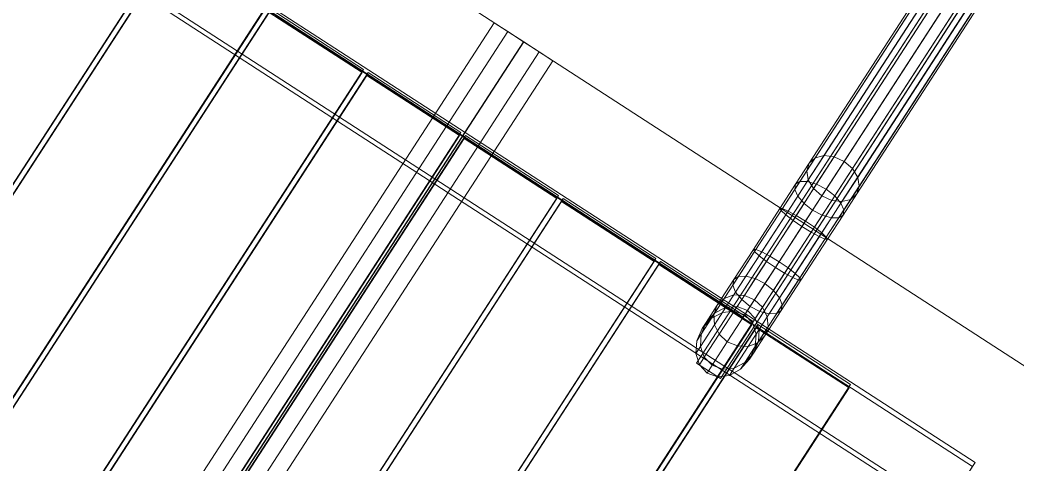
# Model space of a CAD drawing. Header units: inches. Extents: x -1 to 125, y -2 to 87.
# Drawn here: x 63.92 to 64.786, y 38.447 to 38.833 of the extents above; entities that cross this region are included whole.
import ezdxf

# ---------------------------------------------------------------- set-up
doc = ezdxf.new("R2010")
doc.units = ezdxf.units.IN
doc.header["$MEASUREMENT"] = 0
doc.layers.add('01 juegos infantiles', color=32, linetype='Continuous', lineweight=5)

# ---------------------------------------------------------------- blocks, each defined once
blk = doc.blocks.new('A$C56F7531D')
at = {"layer": '01 juegos infantiles', "color": 1, "linetype": 'Continuous'}
blk.add_line((0.44099, 2.19268, 1.02304), (1.65355, 2.19268, 1.02304), dxfattribs=at)
at = {"layer": '01 juegos infantiles', "color": 1, "linetype": 'ByBlock'}
for points in [[(1.32012, 2.25151, 0.30296), (1.31479, 2.24574, 0.29592), (1.31479, 4.73341, -1.63559), (1.32012, 4.73927, -1.62861)], [(1.32809, 2.25537, 0.30767), (1.32012, 2.25151, 0.30296), (1.32012, 4.73927, -1.62861), (1.32809, 4.74319, -1.62395)], [(1.3375, 2.25673, 0.30932), (1.32809, 2.25537, 0.30767), (1.32809, 4.74319, -1.62395), (1.3375, 4.74456, -1.62231)], [(1.3469, 2.25537, 0.30767), (1.3375, 2.25673, 0.30932), (1.3375, 4.74456, -1.62231), (1.3469, 4.74319, -1.62395)], [(1.35488, 2.25151, 0.30296), (1.3469, 2.25537, 0.30767), (1.3469, 4.74319, -1.62395), (1.35488, 4.73927, -1.62861)], [(1.3602, 2.24574, 0.29592), (1.35488, 2.25151, 0.30296), (1.35488, 4.73927, -1.62861), (1.3602, 4.73341, -1.63559)], [(1.31479, 2.24574, 0.29592), (1.31292, 2.23892, 0.28762), (1.31292, 4.7265, -1.64382), (1.31479, 4.73341, -1.63559)], [(1.36207, 2.23892, 0.28762), (1.3602, 2.24574, 0.29592), (1.3602, 4.73341, -1.63559), (1.36207, 4.7265, -1.64382)], [(1.31292, 2.23892, 0.28762), (1.31479, 2.23211, 0.27931), (1.31479, 4.71959, -1.65205), (1.31292, 4.7265, -1.64382)], [(1.31479, 2.23211, 0.27931), (1.32012, 2.22633, 0.27227), (1.32012, 4.71374, -1.65902), (1.31479, 4.71959, -1.65205)], [(1.35488, 2.22633, 0.27227), (1.3602, 2.23211, 0.27931), (1.3602, 4.71959, -1.65205), (1.35488, 4.71374, -1.65902)], [(1.3602, 2.23211, 0.27931), (1.36207, 2.23892, 0.28762), (1.36207, 4.7265, -1.64382), (1.3602, 4.71959, -1.65205)], [(1.32012, 2.22633, 0.27227), (1.32809, 2.22248, 0.26756), (1.32809, 4.70982, -1.66369), (1.32012, 4.71374, -1.65902)], [(1.3469, 2.22248, 0.26756), (1.35488, 2.22633, 0.27227), (1.35488, 4.71374, -1.65902), (1.3469, 4.70982, -1.66369)], [(1.32809, 2.22248, 0.26756), (1.3375, 2.22112, 0.26591), (1.3375, 4.70845, -1.66532), (1.32809, 4.70982, -1.66369)], [(1.3375, 2.22112, 0.26591), (1.3469, 2.22248, 0.26756), (1.3469, 4.70982, -1.66369), (1.3375, 4.70845, -1.66532)], [(1.3375, 2.09551, -0.36504), (0.75997, 2.09551, -0.36504), (0.75997, 2.73645, -0.36504), (1.3375, 2.73645, -0.36504)], [(1.32521, 2.03999, -0.36621), (1.32521, 2.73599, -0.36621), (1.34979, 2.73599, -0.36621), (1.34979, 2.03999, -0.36621)], [(1.32521, 2.72558, -0.3908), (1.32521, 2.03999, -0.3908), (1.34979, 2.03999, -0.3908), (1.34979, 2.72558, -0.3908)], [(1.32809, 2.22706, 0.32269), (1.32012, 2.22473, 0.31718), (1.32012, 2.25151, 0.30296), (1.32809, 2.25537, 0.30767)], [(1.3375, 2.22788, 0.32463), (1.32809, 2.22706, 0.32269), (1.32809, 2.25537, 0.30767), (1.3375, 2.25673, 0.30932)], [(1.3469, 2.22706, 0.32269), (1.3375, 2.22788, 0.32463), (1.3375, 2.25673, 0.30932), (1.3469, 2.25537, 0.30767)], [(1.35488, 2.22473, 0.31718), (1.3469, 2.22706, 0.32269), (1.3469, 2.25537, 0.30767), (1.35488, 2.25151, 0.30296)], [(1.31479, 2.22123, 0.30893), (1.31292, 2.21711, 0.29919), (1.31292, 2.23892, 0.28762), (1.31479, 2.24574, 0.29592)], [(1.32012, 2.22473, 0.31718), (1.31479, 2.22123, 0.30893), (1.31479, 2.24574, 0.29592), (1.32012, 2.25151, 0.30296)], [(1.3602, 2.22123, 0.30893), (1.35488, 2.22473, 0.31718), (1.35488, 2.25151, 0.30296), (1.3602, 2.24574, 0.29592)], [(1.36207, 2.21711, 0.29919), (1.3602, 2.22123, 0.30893), (1.3602, 2.24574, 0.29592), (1.36207, 2.23892, 0.28762)], [(1.31292, 2.21711, 0.29919), (1.31479, 2.21299, 0.28946), (1.31479, 2.23211, 0.27931), (1.31292, 2.23892, 0.28762)], [(1.3602, 2.21299, 0.28946), (1.36207, 2.21711, 0.29919), (1.36207, 2.23892, 0.28762), (1.3602, 2.23211, 0.27931)], [(1.31479, 2.21299, 0.28946), (1.32012, 2.20949, 0.28121), (1.32012, 2.22633, 0.27227), (1.31479, 2.23211, 0.27931)], [(1.32809, 2.19461, 0.32793), (1.32012, 2.19402, 0.32213), (1.32012, 2.22473, 0.31718), (1.32809, 2.22706, 0.32269)], [(1.32012, 2.20949, 0.28121), (1.32809, 2.20715, 0.2757), (1.32809, 2.22248, 0.26756), (1.32012, 2.22633, 0.27227)], [(1.3375, 2.19481, 0.32996), (1.32809, 2.19461, 0.32793), (1.32809, 2.22706, 0.32269), (1.3375, 2.22788, 0.32463)], [(1.3469, 2.19461, 0.32793), (1.3375, 2.19481, 0.32996), (1.3375, 2.22788, 0.32463), (1.3469, 2.22706, 0.32269)], [(1.35488, 2.19402, 0.32213), (1.3469, 2.19461, 0.32793), (1.3469, 2.22706, 0.32269), (1.35488, 2.22473, 0.31718)], [(1.3469, 2.20715, 0.2757), (1.35488, 2.20949, 0.28121), (1.35488, 2.22633, 0.27227), (1.3469, 2.22248, 0.26756)], [(1.35488, 2.20949, 0.28121), (1.3602, 2.21299, 0.28946), (1.3602, 2.23211, 0.27931), (1.35488, 2.22633, 0.27227)], [(1.31479, 2.19314, 0.31346), (1.31292, 2.1921, 0.30323), (1.31292, 2.21711, 0.29919), (1.31479, 2.22123, 0.30893)], [(1.31292, 2.1921, 0.30323), (1.31479, 2.19106, 0.293), (1.31479, 2.21299, 0.28946), (1.31292, 2.21711, 0.29919)], [(1.32012, 2.19402, 0.32213), (1.31479, 2.19314, 0.31346), (1.31479, 2.22123, 0.30893), (1.32012, 2.22473, 0.31718)], [(1.32809, 2.20715, 0.2757), (1.3375, 2.20634, 0.27376), (1.3375, 2.22112, 0.26591), (1.32809, 2.22248, 0.26756)], [(1.3375, 2.20634, 0.27376), (1.3469, 2.20715, 0.2757), (1.3469, 2.22248, 0.26756), (1.3375, 2.22112, 0.26591)], [(1.3602, 2.19314, 0.31346), (1.35488, 2.19402, 0.32213), (1.35488, 2.22473, 0.31718), (1.3602, 2.22123, 0.30893)], [(1.36207, 2.1921, 0.30323), (1.3602, 2.19314, 0.31346), (1.3602, 2.22123, 0.30893), (1.36207, 2.21711, 0.29919)], [(1.3602, 2.19106, 0.293), (1.36207, 2.1921, 0.30323), (1.36207, 2.21711, 0.29919), (1.3602, 2.21299, 0.28946)], [(1.31479, 2.19106, 0.293), (1.32012, 2.19018, 0.28432), (1.32012, 2.20949, 0.28121), (1.31479, 2.21299, 0.28946)], [(1.32012, 2.19018, 0.28432), (1.32809, 2.18959, 0.27853), (1.32809, 2.20715, 0.2757), (1.32012, 2.20949, 0.28121)], [(1.3469, 2.18959, 0.27853), (1.35488, 2.19018, 0.28432), (1.35488, 2.20949, 0.28121), (1.3469, 2.20715, 0.2757)], [(1.35488, 2.19018, 0.28432), (1.3602, 2.19106, 0.293), (1.3602, 2.21299, 0.28946), (1.35488, 2.20949, 0.28121)], [(1.32809, 2.18959, 0.27853), (1.3375, 2.18938, 0.27649), (1.3375, 2.20634, 0.27376), (1.32809, 2.20715, 0.2757)], [(1.3375, 2.18938, 0.27649), (1.3469, 2.18959, 0.27853), (1.3469, 2.20715, 0.2757), (1.3375, 2.20634, 0.27376)], [(1.31479, 2.14864, 0.31346), (1.31292, 2.14977, 0.30323), (1.31292, 2.1921, 0.30323), (1.31479, 2.19314, 0.31346)], [(1.31292, 2.14977, 0.30323), (1.31479, 2.15091, 0.293), (1.31479, 2.19106, 0.293), (1.31292, 2.1921, 0.30323)], [(1.32012, 2.14767, 0.32213), (1.31479, 2.14864, 0.31346), (1.31479, 2.19314, 0.31346), (1.32012, 2.19402, 0.32213)], [(1.31479, 2.15091, 0.293), (1.32012, 2.15187, 0.28432), (1.32012, 2.19018, 0.28432), (1.31479, 2.19106, 0.293)], [(1.32809, 2.14703, 0.32793), (1.32012, 2.14767, 0.32213), (1.32012, 2.19402, 0.32213), (1.32809, 2.19461, 0.32793)], [(1.3375, 2.1468, 0.32996), (1.32809, 2.14703, 0.32793), (1.32809, 2.19461, 0.32793), (1.3375, 2.19481, 0.32996)], [(1.3469, 2.14703, 0.32793), (1.3375, 2.1468, 0.32996), (1.3375, 2.19481, 0.32996), (1.3469, 2.19461, 0.32793)], [(1.35488, 2.14767, 0.32213), (1.3469, 2.14703, 0.32793), (1.3469, 2.19461, 0.32793), (1.35488, 2.19402, 0.32213)], [(1.3602, 2.14864, 0.31346), (1.35488, 2.14767, 0.32213), (1.35488, 2.19402, 0.32213), (1.3602, 2.19314, 0.31346)], [(1.35488, 2.15187, 0.28432), (1.3602, 2.15091, 0.293), (1.3602, 2.19106, 0.293), (1.35488, 2.19018, 0.28432)], [(1.36207, 2.14977, 0.30323), (1.3602, 2.14864, 0.31346), (1.3602, 2.19314, 0.31346), (1.36207, 2.1921, 0.30323)], [(1.3602, 2.15091, 0.293), (1.36207, 2.14977, 0.30323), (1.36207, 2.1921, 0.30323), (1.3602, 2.19106, 0.293)], [(1.32012, 2.15187, 0.28432), (1.32809, 2.15252, 0.27853), (1.32809, 2.18959, 0.27853), (1.32012, 2.19018, 0.28432)], [(1.32809, 2.15252, 0.27853), (1.3375, 2.15274, 0.27649), (1.3375, 2.18938, 0.27649), (1.32809, 2.18959, 0.27853)], [(1.3375, 2.15274, 0.27649), (1.3469, 2.15252, 0.27853), (1.3469, 2.18959, 0.27853), (1.3375, 2.18938, 0.27649)], [(1.3469, 2.15252, 0.27853), (1.35488, 2.15187, 0.28432), (1.35488, 2.19018, 0.28432), (1.3469, 2.18959, 0.27853)], [(1.31292, 2.1184, 0.29769), (1.31479, 2.1229, 0.28805), (1.31479, 2.15091, 0.293), (1.31292, 2.14977, 0.30323)], [(1.31479, 2.1139, 0.30733), (1.31292, 2.1184, 0.29769), (1.31292, 2.14977, 0.30323), (1.31479, 2.14864, 0.31346)], [(1.31479, 2.1229, 0.28805), (1.32012, 2.12672, 0.27988), (1.32012, 2.15187, 0.28432), (1.31479, 2.15091, 0.293)], [(1.32012, 2.11009, 0.3155), (1.31479, 2.1139, 0.30733), (1.31479, 2.14864, 0.31346), (1.32012, 2.14767, 0.32213)], [(1.32012, 2.12672, 0.27988), (1.32809, 2.12926, 0.27442), (1.32809, 2.15252, 0.27853), (1.32012, 2.15187, 0.28432)], [(1.32809, 2.10754, 0.32096), (1.32012, 2.11009, 0.3155), (1.32012, 2.14767, 0.32213), (1.32809, 2.14703, 0.32793)], [(1.32809, 2.12926, 0.27442), (1.3375, 2.13016, 0.27251), (1.3375, 2.15274, 0.27649), (1.32809, 2.15252, 0.27853)], [(1.3375, 2.13016, 0.27251), (1.3469, 2.12926, 0.27442), (1.3469, 2.15252, 0.27853), (1.3375, 2.15274, 0.27649)], [(1.3469, 2.12926, 0.27442), (1.35488, 2.12672, 0.27988), (1.35488, 2.15187, 0.28432), (1.3469, 2.15252, 0.27853)], [(1.35488, 2.11009, 0.3155), (1.3469, 2.10754, 0.32096), (1.3469, 2.14703, 0.32793), (1.35488, 2.14767, 0.32213)], [(1.35488, 2.12672, 0.27988), (1.3602, 2.1229, 0.28805), (1.3602, 2.15091, 0.293), (1.35488, 2.15187, 0.28432)], [(1.3602, 2.1139, 0.30733), (1.35488, 2.11009, 0.3155), (1.35488, 2.14767, 0.32213), (1.3602, 2.14864, 0.31346)], [(1.3602, 2.1229, 0.28805), (1.36207, 2.1184, 0.29769), (1.36207, 2.14977, 0.30323), (1.3602, 2.15091, 0.293)], [(1.36207, 2.1184, 0.29769), (1.3602, 2.1139, 0.30733), (1.3602, 2.14864, 0.31346), (1.36207, 2.14977, 0.30323)], [(1.3375, 2.10664, 0.32287), (1.32809, 2.10754, 0.32096), (1.32809, 2.14703, 0.32793), (1.3375, 2.1468, 0.32996)], [(1.3469, 2.10754, 0.32096), (1.3375, 2.10664, 0.32287), (1.3375, 2.1468, 0.32996), (1.3469, 2.14703, 0.32793)], [(1.31292, 2.09181, 0.28192), (1.31479, 2.10012, 0.27455), (1.31479, 2.1229, 0.28805), (1.31292, 2.1184, 0.29769)], [(1.31479, 2.10012, 0.27455), (1.32012, 2.10717, 0.2683), (1.32012, 2.12672, 0.27988), (1.31479, 2.1229, 0.28805)], [(1.32012, 2.10717, 0.2683), (1.32809, 2.11188, 0.26412), (1.32809, 2.12926, 0.27442), (1.32012, 2.12672, 0.27988)], [(1.32809, 2.11188, 0.26412), (1.3375, 2.11353, 0.26265), (1.3375, 2.13016, 0.27251), (1.32809, 2.12926, 0.27442)], [(1.3375, 2.11353, 0.26265), (1.3469, 2.11188, 0.26412), (1.3469, 2.12926, 0.27442), (1.3375, 2.13016, 0.27251)], [(1.3469, 2.11188, 0.26412), (1.35488, 2.10717, 0.2683), (1.35488, 2.12672, 0.27988), (1.3469, 2.12926, 0.27442)], [(1.35488, 2.10717, 0.2683), (1.3602, 2.10012, 0.27455), (1.3602, 2.1229, 0.28805), (1.35488, 2.12672, 0.27988)], [(1.3602, 2.10012, 0.27455), (1.36207, 2.09181, 0.28192), (1.36207, 2.1184, 0.29769), (1.3602, 2.1229, 0.28805)], [(1.31479, 2.08349, 0.2893), (1.31292, 2.09181, 0.28192), (1.31292, 2.1184, 0.29769), (1.31479, 2.1139, 0.30733)], [(1.32012, 2.07644, 0.29555), (1.31479, 2.08349, 0.2893), (1.31479, 2.1139, 0.30733), (1.32012, 2.11009, 0.3155)], [(1.32809, 2.10026, 0.24869), (1.3375, 2.10242, 0.2479), (1.3375, 2.11353, 0.26265), (1.32809, 2.11188, 0.26412)], [(1.3375, 2.10242, 0.2479), (1.3469, 2.10026, 0.24869), (1.3469, 2.11188, 0.26412), (1.3375, 2.11353, 0.26265)], [(1.3602, 2.08349, 0.2893), (1.35488, 2.07644, 0.29555), (1.35488, 2.11009, 0.3155), (1.3602, 2.1139, 0.30733)], [(1.36207, 2.09181, 0.28192), (1.3602, 2.08349, 0.2893), (1.3602, 2.1139, 0.30733), (1.36207, 2.1184, 0.29769)], [(1.31479, 2.0849, 0.25434), (1.32012, 2.09411, 0.25096), (1.32012, 2.10717, 0.2683), (1.31479, 2.10012, 0.27455)], [(1.32012, 2.09411, 0.25096), (1.32809, 2.10026, 0.24869), (1.32809, 2.11188, 0.26412), (1.32012, 2.10717, 0.2683)], [(1.32809, 2.07173, 0.29973), (1.32012, 2.07644, 0.29555), (1.32012, 2.11009, 0.3155), (1.32809, 2.10754, 0.32096)], [(1.3375, 2.07008, 0.3012), (1.32809, 2.07173, 0.29973), (1.32809, 2.10754, 0.32096), (1.3375, 2.10664, 0.32287)], [(1.3469, 2.07173, 0.29973), (1.3375, 2.07008, 0.3012), (1.3375, 2.10664, 0.32287), (1.3469, 2.10754, 0.32096)], [(1.3469, 2.10026, 0.24869), (1.35488, 2.09411, 0.25096), (1.35488, 2.10717, 0.2683), (1.3469, 2.11188, 0.26412)], [(1.35488, 2.07644, 0.29555), (1.3469, 2.07173, 0.29973), (1.3469, 2.10754, 0.32096), (1.35488, 2.11009, 0.3155)], [(1.35488, 2.09411, 0.25096), (1.3602, 2.0849, 0.25434), (1.3602, 2.10012, 0.27455), (1.35488, 2.10717, 0.2683)], [(1.31292, 2.07404, 0.25833), (1.31479, 2.0849, 0.25434), (1.31479, 2.10012, 0.27455), (1.31292, 2.09181, 0.28192)], [(1.32012, 2.0891, 0.22864), (1.32809, 2.09564, 0.22807), (1.32809, 2.10026, 0.24869), (1.32012, 2.09411, 0.25096)], [(1.32809, 2.09564, 0.22807), (1.3375, 2.09793, 0.22787), (1.3375, 2.10242, 0.2479), (1.32809, 2.10026, 0.24869)], [(1.32809, 2.09564, -0.3785), (1.3375, 2.09793, -0.3785), (1.3375, 2.09793, 0.22787), (1.32809, 2.09564, 0.22807)], [(1.3375, 2.09793, 0.22787), (1.3469, 2.09564, 0.22807), (1.3469, 2.10026, 0.24869), (1.3375, 2.10242, 0.2479)], [(1.3375, 2.09793, -0.3785), (1.3469, 2.09564, -0.3785), (1.3469, 2.09564, 0.22807), (1.3375, 2.09793, 0.22787)], [(1.3469, 2.09564, 0.22807), (1.35488, 2.0891, 0.22864), (1.35488, 2.09411, 0.25096), (1.3469, 2.10026, 0.24869)], [(1.3602, 2.0849, 0.25434), (1.36207, 2.07404, 0.25833), (1.36207, 2.09181, 0.28192), (1.3602, 2.10012, 0.27455)], [(1.31479, 2.06317, 0.26232), (1.31292, 2.07404, 0.25833), (1.31292, 2.09181, 0.28192), (1.31479, 2.08349, 0.2893)], [(1.31479, 2.07933, 0.22949), (1.32012, 2.0891, 0.22864), (1.32012, 2.09411, 0.25096), (1.31479, 2.0849, 0.25434)], [(1.31479, 2.07933, -0.3785), (1.32012, 2.0891, -0.3785), (1.32012, 2.0891, 0.22864), (1.31479, 2.07933, 0.22949)], [(1.32012, 2.0891, -0.3785), (1.32809, 2.09564, -0.3785), (1.32809, 2.09564, 0.22807), (1.32012, 2.0891, 0.22864)], [(1.3469, 2.09564, -0.3785), (1.35488, 2.0891, -0.3785), (1.35488, 2.0891, 0.22864), (1.3469, 2.09564, 0.22807)], [(1.35488, 2.0891, 0.22864), (1.3602, 2.07933, 0.22949), (1.3602, 2.0849, 0.25434), (1.35488, 2.09411, 0.25096)], [(1.35488, 2.0891, -0.3785), (1.3602, 2.07933, -0.3785), (1.3602, 2.07933, 0.22949), (1.35488, 2.0891, 0.22864)], [(1.36207, 2.07404, 0.25833), (1.3602, 2.06317, 0.26232), (1.3602, 2.08349, 0.2893), (1.36207, 2.09181, 0.28192)], [(1.31292, 2.06779, 0.2305), (1.31479, 2.07933, 0.22949), (1.31479, 2.0849, 0.25434), (1.31292, 2.07404, 0.25833)], [(1.31292, 2.06779, -0.3785), (1.31479, 2.07933, -0.3785), (1.31479, 2.07933, 0.22949), (1.31292, 2.06779, 0.2305)], [(1.32012, 2.05396, 0.26571), (1.31479, 2.06317, 0.26232), (1.31479, 2.08349, 0.2893), (1.32012, 2.07644, 0.29555)], [(1.3602, 2.06317, 0.26232), (1.35488, 2.05396, 0.26571), (1.35488, 2.07644, 0.29555), (1.3602, 2.08349, 0.2893)], [(1.3602, 2.07933, 0.22949), (1.36207, 2.06779, 0.2305), (1.36207, 2.07404, 0.25833), (1.3602, 2.0849, 0.25434)], [(1.3602, 2.07933, -0.3785), (1.36207, 2.06779, -0.3785), (1.36207, 2.06779, 0.2305), (1.3602, 2.07933, 0.22949)], [(1.31479, 2.05626, 0.23151), (1.31292, 2.06779, 0.2305), (1.31292, 2.07404, 0.25833), (1.31479, 2.06317, 0.26232)], [(1.32809, 2.04781, 0.26797), (1.32012, 2.05396, 0.26571), (1.32012, 2.07644, 0.29555), (1.32809, 2.07173, 0.29973)], [(1.3375, 2.04565, 0.26876), (1.32809, 2.04781, 0.26797), (1.32809, 2.07173, 0.29973), (1.3375, 2.07008, 0.3012)], [(1.3469, 2.04781, 0.26797), (1.3375, 2.04565, 0.26876), (1.3375, 2.07008, 0.3012), (1.3469, 2.07173, 0.29973)], [(1.35488, 2.05396, 0.26571), (1.3469, 2.04781, 0.26797), (1.3469, 2.07173, 0.29973), (1.35488, 2.07644, 0.29555)], [(1.36207, 2.06779, 0.2305), (1.3602, 2.05626, 0.23151), (1.3602, 2.06317, 0.26232), (1.36207, 2.07404, 0.25833)], [(1.31479, 2.05626, -0.3785), (1.31292, 2.06779, -0.3785), (1.31292, 2.06779, 0.2305), (1.31479, 2.05626, 0.23151)], [(1.32012, 2.04649, 0.23236), (1.31479, 2.05626, 0.23151), (1.31479, 2.06317, 0.26232), (1.32012, 2.05396, 0.26571)], [(1.3602, 2.05626, 0.23151), (1.35488, 2.04649, 0.23236), (1.35488, 2.05396, 0.26571), (1.3602, 2.06317, 0.26232)], [(1.36207, 2.06779, -0.3785), (1.3602, 2.05626, -0.3785), (1.3602, 2.05626, 0.23151), (1.36207, 2.06779, 0.2305)], [(1.32012, 2.04649, -0.3785), (1.31479, 2.05626, -0.3785), (1.31479, 2.05626, 0.23151), (1.32012, 2.04649, 0.23236)], [(1.32809, 2.03995, 0.23293), (1.32012, 2.04649, 0.23236), (1.32012, 2.05396, 0.26571), (1.32809, 2.04781, 0.26797)], [(1.35488, 2.04649, 0.23236), (1.3469, 2.03995, 0.23293), (1.3469, 2.04781, 0.26797), (1.35488, 2.05396, 0.26571)], [(1.3602, 2.05626, -0.3785), (1.35488, 2.04649, -0.3785), (1.35488, 2.04649, 0.23236), (1.3602, 2.05626, 0.23151)], [(1.32809, 2.03995, -0.3785), (1.32012, 2.04649, -0.3785), (1.32012, 2.04649, 0.23236), (1.32809, 2.03995, 0.23293)], [(1.3375, 2.03766, 0.23313), (1.32809, 2.03995, 0.23293), (1.32809, 2.04781, 0.26797), (1.3375, 2.04565, 0.26876)], [(1.3469, 2.03995, 0.23293), (1.3375, 2.03766, 0.23313), (1.3375, 2.04565, 0.26876), (1.3469, 2.04781, 0.26797)], [(1.35488, 2.04649, -0.3785), (1.3469, 2.03995, -0.3785), (1.3469, 2.03995, 0.23293), (1.35488, 2.04649, 0.23236)], [(1.32521, 2.03999, -0.36621), (1.34979, 2.03999, -0.36621), (1.34979, 2.03999, -0.3908), (1.32521, 2.03999, -0.3908)], [(1.3375, 2.03766, -0.3785), (1.32809, 2.03995, -0.3785), (1.32809, 2.03995, 0.23293), (1.3375, 2.03766, 0.23313)], [(1.3469, 2.03995, -0.3785), (1.3375, 2.03766, -0.3785), (1.3375, 2.03766, 0.23313), (1.3469, 2.03995, 0.23293)]]:
    blk.add_3dface(points, dxfattribs=at)
for points, invisible_edges in [([(1.3375, 2.22255, 0.26867), (1.3375, 4.55692, -1.77886), (1.3375, 4.7099, -1.66243)], 3), ([(1.3375, 2.22255, 0.26867), (1.3375, 4.55692, -1.77886), (1.3375, 4.7099, -1.66243)], 3), ([(1.3375, 2.73645, -0.36504), (1.3375, 4.55692, -1.77886), (1.3375, 2.09551, 0.22925)], 14), ([(1.3375, 2.09551, 0.22925), (1.3375, 4.55692, -1.77886), (1.3375, 2.10188, 0.24927)], 3), ([(1.3375, 2.10188, 0.24927), (1.3375, 4.55692, -1.77886), (1.3375, 2.11311, 0.26537)], 3), ([(1.3375, 2.11311, 0.26537), (1.3375, 4.55692, -1.77886), (1.3375, 2.12993, 0.2757)], 3), ([(1.3375, 2.12993, 0.2757), (1.3375, 4.55692, -1.77886), (1.3375, 2.1525, 0.27981)], 3), ([(1.3375, 2.1525, 0.27981), (1.3375, 4.55692, -1.77886), (1.3375, 2.18979, 0.27981)], 3), ([(1.3375, 2.18979, 0.27981), (1.3375, 4.55692, -1.77886), (1.3375, 2.2072, 0.27631)], 3), ([(1.3375, 2.2072, 0.27631), (1.3375, 4.55692, -1.77886), (1.3375, 2.22255, 0.26867)], 3), ([(1.3375, 2.73645, -0.36504), (1.3375, 4.55692, -1.77886), (1.3375, 2.09551, 0.22925)], 14), ([(1.3375, 2.09551, 0.22925), (1.3375, 4.55692, -1.77886), (1.3375, 2.10188, 0.24927)], 3), ([(1.3375, 2.10188, 0.24927), (1.3375, 4.55692, -1.77886), (1.3375, 2.11311, 0.26537)], 3), ([(1.3375, 2.11311, 0.26537), (1.3375, 4.55692, -1.77886), (1.3375, 2.12993, 0.2757)], 3), ([(1.3375, 2.12993, 0.2757), (1.3375, 4.55692, -1.77886), (1.3375, 2.1525, 0.27981)], 3), ([(1.3375, 2.1525, 0.27981), (1.3375, 4.55692, -1.77886), (1.3375, 2.18979, 0.27981)], 3), ([(1.3375, 2.18979, 0.27981), (1.3375, 4.55692, -1.77886), (1.3375, 2.2072, 0.27631)], 3), ([(1.3375, 2.2072, 0.27631), (1.3375, 4.55692, -1.77886), (1.3375, 2.22255, 0.26867)], 3), ([(1.32521, 2.03999, -0.36621), (1.32521, 2.03999, -0.3908), (1.32521, 2.73599, -0.36621)], 2), ([(1.32521, 2.73599, -0.36621), (1.32521, 2.03999, -0.3908), (1.32521, 2.72558, -0.3908)], 13), ([(1.3375, 2.09551, -0.36504), (1.3375, 2.73645, -0.36504), (1.3375, 2.09551, 0.22925)], 2), ([(1.3375, 2.09551, -0.36504), (1.3375, 2.73645, -0.36504), (1.3375, 2.09551, 0.22925)], 2), ([(1.34979, 2.72558, -0.3908), (1.34979, 2.03999, -0.36621), (1.34979, 2.73599, -0.36621)], 13), ([(1.34979, 2.03999, -0.3908), (1.34979, 2.03999, -0.36621), (1.34979, 2.72558, -0.3908)], 2), ([(1.3375, 2.09793, -0.3785), (1.32809, 2.09564, -0.3785), (1.3469, 2.09564, -0.3785)], 2), ([(1.31479, 2.05626, -0.3785), (1.32809, 2.09564, -0.3785), (1.31292, 2.06779, -0.3785)], 3), ([(1.31292, 2.06779, -0.3785), (1.32809, 2.09564, -0.3785), (1.32012, 2.0891, -0.3785)], 13), ([(1.32012, 2.0891, -0.3785), (1.31479, 2.07933, -0.3785), (1.31292, 2.06779, -0.3785)], 12), ([(1.32012, 2.04649, -0.3785), (1.32809, 2.09564, -0.3785), (1.31479, 2.05626, -0.3785)], 3), ([(1.32809, 2.03995, -0.3785), (1.32809, 2.09564, -0.3785), (1.32012, 2.04649, -0.3785)], 3), ([(1.3469, 2.09564, -0.3785), (1.32809, 2.09564, -0.3785), (1.35488, 2.0891, -0.3785)], 3), ([(1.35488, 2.0891, -0.3785), (1.32809, 2.09564, -0.3785), (1.3602, 2.07933, -0.3785)], 3), ([(1.3602, 2.07933, -0.3785), (1.32809, 2.09564, -0.3785), (1.36207, 2.06779, -0.3785)], 3), ([(1.36207, 2.06779, -0.3785), (1.32809, 2.09564, -0.3785), (1.3602, 2.05626, -0.3785)], 3), ([(1.3602, 2.05626, -0.3785), (1.32809, 2.09564, -0.3785), (1.35488, 2.04649, -0.3785)], 3), ([(1.35488, 2.04649, -0.3785), (1.32809, 2.09564, -0.3785), (1.3469, 2.03995, -0.3785)], 3), ([(1.3469, 2.03995, -0.3785), (1.32809, 2.09564, -0.3785), (1.3375, 2.03766, -0.3785)], 3), ([(1.3375, 2.03766, -0.3785), (1.32809, 2.09564, -0.3785), (1.32809, 2.03995, -0.3785)], 3)]:
    blk.add_3dface(points, dxfattribs=dict(at, invisible_edges=invisible_edges))
at = {"layer": '01 juegos infantiles', "color": 32, "linetype": 'ByBlock'}
for points in [[(1.04739, 0.84884, 1.62582), (1.01692, 0.84884, 1.59897), (1.01692, 2.19268, 1.59897), (1.04739, 2.19268, 1.62582)], [(1.01692, 0.84884, 1.59897), (1.03098, 0.84884, 1.58491), (1.03098, 2.19268, 1.58491), (1.01692, 2.19268, 1.59897)], [(1.03098, 0.84884, 1.58491), (1.04727, 0.84884, 1.6012), (1.04727, 2.19268, 1.6012), (1.03098, 2.19268, 1.58491)], [(1.04727, 0.84884, 1.6012), (1.06356, 0.84884, 1.58491), (1.06356, 2.19268, 1.58491), (1.04727, 2.19268, 1.6012)], [(1.07761, 0.84884, 1.59897), (1.04739, 0.84884, 1.62582), (1.04739, 2.19268, 1.62582), (1.07761, 2.19268, 1.59897)], [(1.06356, 0.84884, 1.58491), (1.07761, 0.84884, 1.59897), (1.07761, 2.19268, 1.59897), (1.06356, 2.19268, 1.58491)], [(0.51933, 2.05087, -0.52625), (1.5752, 2.05087, -0.52625), (1.5752, 2.09887, -0.52625), (0.51933, 2.09887, -0.52625)], [(1.5752, 2.09887, -0.52625), (1.5752, 2.09887, -0.43026), (0.51933, 2.09887, -0.43026), (0.51933, 2.09887, -0.52625)], [(0.51933, 2.05087, -0.43026), (0.51933, 2.09887, -0.43026), (1.5752, 2.09887, -0.43026), (1.5752, 2.05087, -0.43026)], [(0.64613, 0.94509, -0.43014), (0.74212, 0.94509, -0.43014), (0.74212, 2.09695, -0.43014), (0.64613, 2.09695, -0.43014)], [(0.64613, 2.09695, -0.43014), (0.64613, 2.09695, -0.38982), (0.64613, 0.94509, -0.38982), (0.64613, 0.94509, -0.43014)], [(0.64613, 0.94509, -0.38982), (0.64613, 2.09695, -0.38982), (0.74212, 2.09695, -0.38982), (0.74212, 0.94509, -0.38982)], [(0.74212, 0.94509, -0.43014), (0.74212, 0.94509, -0.38982), (0.74212, 2.09695, -0.38982), (0.74212, 2.09695, -0.43014)], [(0.74692, 0.94509, -0.43014), (0.84291, 0.94509, -0.43014), (0.84291, 2.09695, -0.43014), (0.74692, 2.09695, -0.43014)], [(0.74692, 2.09695, -0.43014), (0.74692, 2.09695, -0.38982), (0.74692, 0.94509, -0.38982), (0.74692, 0.94509, -0.43014)], [(0.74692, 0.94509, -0.38982), (0.74692, 2.09695, -0.38982), (0.84291, 2.09695, -0.38982), (0.84291, 0.94509, -0.38982)], [(0.84291, 0.94509, -0.43014), (0.84291, 0.94509, -0.38982), (0.84291, 2.09695, -0.38982), (0.84291, 2.09695, -0.43014)], [(0.84771, 0.94509, -0.43014), (0.9437, 0.94509, -0.43014), (0.9437, 2.09695, -0.43014), (0.84771, 2.09695, -0.43014)], [(0.9437, 2.09695, -0.43014), (0.9437, 2.09695, -0.38982), (0.84771, 2.09695, -0.38982), (0.84771, 2.09695, -0.43014)], [(0.84771, 2.09695, -0.43014), (0.84771, 2.09695, -0.38982), (0.84771, 0.94509, -0.38982), (0.84771, 0.94509, -0.43014)], [(0.84771, 0.94509, -0.38982), (0.84771, 2.09695, -0.38982), (0.9437, 2.09695, -0.38982), (0.9437, 0.94509, -0.38982)], [(0.9437, 0.94509, -0.43014), (0.9437, 0.94509, -0.38982), (0.9437, 2.09695, -0.38982), (0.9437, 2.09695, -0.43014)], [(0.9485, 0.94509, -0.43014), (1.04448, 0.94509, -0.43014), (1.04448, 2.09695, -0.43014), (0.9485, 2.09695, -0.43014)], [(1.04448, 2.09695, -0.43014), (1.04448, 2.09695, -0.38982), (0.9485, 2.09695, -0.38982), (0.9485, 2.09695, -0.43014)], [(0.9485, 2.09695, -0.43014), (0.9485, 2.09695, -0.38982), (0.9485, 0.94509, -0.38982), (0.9485, 0.94509, -0.43014)], [(0.9485, 0.94509, -0.38982), (0.9485, 2.09695, -0.38982), (1.04448, 2.09695, -0.38982), (1.04448, 0.94509, -0.38982)], [(1.04448, 0.94509, -0.43014), (1.04448, 0.94509, -0.38982), (1.04448, 2.09695, -0.38982), (1.04448, 2.09695, -0.43014)], [(1.04928, 0.94509, -0.43014), (1.14527, 0.94509, -0.43014), (1.14527, 2.09695, -0.43014), (1.04928, 2.09695, -0.43014)], [(1.14527, 2.09695, -0.43014), (1.14527, 2.09695, -0.38982), (1.04928, 2.09695, -0.38982), (1.04928, 2.09695, -0.43014)], [(1.04928, 2.09695, -0.43014), (1.04928, 2.09695, -0.38982), (1.04928, 0.94509, -0.38982), (1.04928, 0.94509, -0.43014)], [(1.04928, 0.94509, -0.38982), (1.04928, 2.09695, -0.38982), (1.14527, 2.09695, -0.38982), (1.14527, 0.94509, -0.38982)], [(1.14527, 0.94509, -0.43014), (1.14527, 0.94509, -0.38982), (1.14527, 2.09695, -0.38982), (1.14527, 2.09695, -0.43014)], [(1.15007, 0.94509, -0.43014), (1.24606, 0.94509, -0.43014), (1.24606, 2.09695, -0.43014), (1.15007, 2.09695, -0.43014)], [(1.24606, 2.09695, -0.43014), (1.24606, 2.09695, -0.38982), (1.15007, 2.09695, -0.38982), (1.15007, 2.09695, -0.43014)], [(1.15007, 2.09695, -0.43014), (1.15007, 2.09695, -0.38982), (1.15007, 0.94509, -0.38982), (1.15007, 0.94509, -0.43014)], [(1.15007, 0.94509, -0.38982), (1.15007, 2.09695, -0.38982), (1.24606, 2.09695, -0.38982), (1.24606, 0.94509, -0.38982)], [(1.24606, 0.94509, -0.43014), (1.24606, 0.94509, -0.38982), (1.24606, 2.09695, -0.38982), (1.24606, 2.09695, -0.43014)], [(1.25086, 0.94509, -0.43014), (1.34685, 0.94509, -0.43014), (1.34685, 2.09695, -0.43014), (1.25086, 2.09695, -0.43014)], [(1.34685, 2.09695, -0.43014), (1.34685, 2.09695, -0.38982), (1.25086, 2.09695, -0.38982), (1.25086, 2.09695, -0.43014)], [(1.25086, 2.09695, -0.43014), (1.25086, 2.09695, -0.38982), (1.25086, 0.94509, -0.38982), (1.25086, 0.94509, -0.43014)], [(1.25086, 0.94509, -0.38982), (1.25086, 2.09695, -0.38982), (1.34685, 2.09695, -0.38982), (1.34685, 0.94509, -0.38982)], [(1.34685, 0.94509, -0.43014), (1.34685, 0.94509, -0.38982), (1.34685, 2.09695, -0.38982), (1.34685, 2.09695, -0.43014)], [(1.35165, 0.94509, -0.43014), (1.44764, 0.94509, -0.43014), (1.44764, 2.09695, -0.43014), (1.35165, 2.09695, -0.43014)], [(1.44764, 2.09695, -0.43014), (1.44764, 2.09695, -0.38982), (1.35165, 2.09695, -0.38982), (1.35165, 2.09695, -0.43014)], [(1.35165, 2.09695, -0.43014), (1.35165, 2.09695, -0.38982), (1.35165, 0.94509, -0.38982), (1.35165, 0.94509, -0.43014)], [(1.35165, 0.94509, -0.38982), (1.35165, 2.09695, -0.38982), (1.44764, 2.09695, -0.38982), (1.44764, 0.94509, -0.38982)], [(1.44764, 0.94509, -0.43014), (1.44764, 0.94509, -0.38982), (1.44764, 2.09695, -0.38982), (1.44764, 2.09695, -0.43014)], [(1.5752, 2.05087, -0.52625), (1.5752, 2.05087, -0.43026), (1.5752, 2.09887, -0.43026), (1.5752, 2.09887, -0.52625)], [(0.51933, 2.04695, -2.29339), (1.5752, 2.04695, -2.29339), (1.5752, 2.09495, -2.29339), (0.51933, 2.09495, -2.29339)], [(1.5752, 2.09495, -2.29339), (1.5752, 2.09495, -2.1974), (0.51933, 2.09495, -2.1974), (0.51933, 2.09495, -2.29339)], [(0.51933, 2.04695, -2.1974), (0.51933, 2.09495, -2.1974), (1.5752, 2.09495, -2.1974), (1.5752, 2.04695, -2.1974)], [(0.64652, 0.00147, -2.1974), (0.7425, 0.00147, -2.1974), (0.7425, 2.09399, -2.1974), (0.64652, 2.09399, -2.1974)], [(0.64652, 2.09399, -2.15709), (0.64652, 0.00147, -2.15709), (0.64652, 0.00147, -2.1974), (0.64652, 2.09399, -2.1974)], [(0.64652, 0.00147, -2.15709), (0.64652, 2.09399, -2.15709), (0.7425, 2.09399, -2.15709), (0.7425, 0.00147, -2.15709)], [(0.7425, 0.00147, -2.1974), (0.7425, 0.00147, -2.15709), (0.7425, 2.09399, -2.15709), (0.7425, 2.09399, -2.1974)], [(0.7473, 0.00147, -2.1974), (0.84329, 0.00147, -2.1974), (0.84329, 2.09399, -2.1974), (0.7473, 2.09399, -2.1974)], [(0.7473, 2.09399, -2.15709), (0.7473, 0.00147, -2.15709), (0.7473, 0.00147, -2.1974), (0.7473, 2.09399, -2.1974)], [(0.7473, 0.00147, -2.15709), (0.7473, 2.09399, -2.15709), (0.84329, 2.09399, -2.15709), (0.84329, 0.00147, -2.15709)], [(0.84329, 0.00147, -2.1974), (0.84329, 0.00147, -2.15709), (0.84329, 2.09399, -2.15709), (0.84329, 2.09399, -2.1974)], [(0.84809, 0.00147, -2.1974), (0.94408, 0.00147, -2.1974), (0.94408, 2.09399, -2.1974), (0.84809, 2.09399, -2.1974)], [(0.84809, 2.09399, -2.15709), (0.84809, 0.00147, -2.15709), (0.84809, 0.00147, -2.1974), (0.84809, 2.09399, -2.1974)], [(0.84809, 0.00147, -2.15709), (0.84809, 2.09399, -2.15709), (0.94408, 2.09399, -2.15709), (0.94408, 0.00147, -2.15709)], [(0.84809, 2.09399, -2.15709), (0.84809, 2.09399, -2.1974), (0.94408, 2.09399, -2.1974), (0.94408, 2.09399, -2.15709)], [(0.94408, 0.00147, -2.1974), (0.94408, 0.00147, -2.15709), (0.94408, 2.09399, -2.15709), (0.94408, 2.09399, -2.1974)], [(0.94888, 0.00147, -2.1974), (1.04487, 0.00147, -2.1974), (1.04487, 2.09399, -2.1974), (0.94888, 2.09399, -2.1974)], [(0.94888, 2.09399, -2.15709), (0.94888, 0.00147, -2.15709), (0.94888, 0.00147, -2.1974), (0.94888, 2.09399, -2.1974)], [(0.94888, 0.00147, -2.15709), (0.94888, 2.09399, -2.15709), (1.04487, 2.09399, -2.15709), (1.04487, 0.00147, -2.15709)], [(0.94888, 2.09399, -2.15709), (0.94888, 2.09399, -2.1974), (1.04487, 2.09399, -2.1974), (1.04487, 2.09399, -2.15709)], [(1.04487, 0.00147, -2.1974), (1.04487, 0.00147, -2.15709), (1.04487, 2.09399, -2.15709), (1.04487, 2.09399, -2.1974)], [(1.04967, 0.00147, -2.1974), (1.14566, 0.00147, -2.1974), (1.14566, 2.09399, -2.1974), (1.04967, 2.09399, -2.1974)], [(1.04967, 2.09399, -2.15709), (1.04967, 0.00147, -2.15709), (1.04967, 0.00147, -2.1974), (1.04967, 2.09399, -2.1974)], [(1.04967, 0.00147, -2.15709), (1.04967, 2.09399, -2.15709), (1.14566, 2.09399, -2.15709), (1.14566, 0.00147, -2.15709)], [(1.04967, 2.09399, -2.15709), (1.04967, 2.09399, -2.1974), (1.14566, 2.09399, -2.1974), (1.14566, 2.09399, -2.15709)], [(1.14566, 0.00147, -2.1974), (1.14566, 0.00147, -2.15709), (1.14566, 2.09399, -2.15709), (1.14566, 2.09399, -2.1974)], [(1.15046, 0.00147, -2.1974), (1.24644, 0.00147, -2.1974), (1.24644, 2.09399, -2.1974), (1.15046, 2.09399, -2.1974)], [(1.15046, 2.09399, -2.15709), (1.15046, 0.00147, -2.15709), (1.15046, 0.00147, -2.1974), (1.15046, 2.09399, -2.1974)], [(1.15046, 0.00147, -2.15709), (1.15046, 2.09399, -2.15709), (1.24644, 2.09399, -2.15709), (1.24644, 0.00147, -2.15709)], [(1.15046, 2.09399, -2.15709), (1.15046, 2.09399, -2.1974), (1.24644, 2.09399, -2.1974), (1.24644, 2.09399, -2.15709)], [(1.24644, 0.00147, -2.1974), (1.24644, 0.00147, -2.15709), (1.24644, 2.09399, -2.15709), (1.24644, 2.09399, -2.1974)], [(1.25124, 2.09399, -2.1974), (1.25124, 0.00147, -2.1974), (1.34723, 0.00147, -2.1974), (1.34723, 2.09399, -2.1974)], [(1.25124, 2.09399, -2.15709), (1.25124, 2.09399, -2.1974), (1.34723, 2.09399, -2.1974), (1.34723, 2.09399, -2.15709)], [(1.25124, 2.09399, -2.15709), (1.25124, 0.00147, -2.15709), (1.25124, 0.00147, -2.1974), (1.25124, 2.09399, -2.1974)], [(1.34723, 2.09399, -2.15709), (1.34723, 0.00147, -2.15709), (1.25124, 0.00147, -2.15709), (1.25124, 2.09399, -2.15709)], [(1.34723, 2.09399, -2.1974), (1.34723, 0.00147, -2.1974), (1.34723, 0.00147, -2.15709), (1.34723, 2.09399, -2.15709)], [(1.35203, 0.00147, -2.1974), (1.44802, 0.00147, -2.1974), (1.44802, 2.09399, -2.1974), (1.35203, 2.09399, -2.1974)], [(1.35203, 2.09399, -2.15709), (1.35203, 0.00147, -2.15709), (1.35203, 0.00147, -2.1974), (1.35203, 2.09399, -2.1974)], [(1.35203, 0.00147, -2.15709), (1.35203, 2.09399, -2.15709), (1.44802, 2.09399, -2.15709), (1.44802, 0.00147, -2.15709)], [(1.35203, 2.09399, -2.15709), (1.35203, 2.09399, -2.1974), (1.44802, 2.09399, -2.1974), (1.44802, 2.09399, -2.15709)], [(1.44802, 0.00147, -2.1974), (1.44802, 0.00147, -2.15709), (1.44802, 2.09399, -2.15709), (1.44802, 2.09399, -2.1974)], [(0.51933, 2.05087, -0.52625), (0.51933, 2.05087, -0.43026), (1.5752, 2.05087, -0.43026), (1.5752, 2.05087, -0.52625)], [(0.51933, 2.04695, -2.29339), (0.51933, 2.04695, -2.1974), (1.5752, 2.04695, -2.1974), (1.5752, 2.04695, -2.29339)]]:
    blk.add_3dface(points, dxfattribs=at)
for points, invisible_edges in [([(1.01692, 2.19268, 1.59897), (1.03098, 2.19268, 1.58491), (1.04739, 2.19268, 1.62582)], 2), ([(1.04739, 2.19268, 1.62582), (1.03098, 2.19268, 1.58491), (1.04727, 2.19268, 1.6012)], 13), ([(1.04727, 2.19268, 1.6012), (1.06356, 2.19268, 1.58491), (1.04739, 2.19268, 1.62582)], 14), ([(1.07761, 2.19268, 1.59897), (1.04739, 2.19268, 1.62582), (1.06356, 2.19268, 1.58491)], 2)]:
    blk.add_3dface(points, dxfattribs=dict(at, invisible_edges=invisible_edges))
blk = doc.blocks.new('A-DAS')
blk.add_lwpolyline([(12.16867, 29.8457, 0.624529), (10.1867, 26.86951, -0.401496), (9.69633, 25.80549, 1.876625), (12.41616, 23.92935, -1.024101), (14.77029, 23.84442, 1.218456), (18.34126, 24.33469, -0.585238), (19.8293, 26.01009, 1.343335), (16.94788, 30.8841, -0.251496), (12.16867, 29.8457, 1.906042)], format="xyb")
blk.add_lwpolyline([(12.06949, 29.36415, 0.626221), (10.63913, 27.09739, -0.414194), (9.87962, 25.3503, 1.876625), (11.9162, 23.94547, -1.024101), (15.26939, 23.8245, 1.218456), (17.86869, 24.18137, -0.560869), (19.8068, 26.5318, 1.32248), (17.29654, 30.53445, -0.251106)], format="xyb", close=True)
at = {"rotation": 327.0655888939163}
blk.add_blockref('A$C56F7531D', (9.18451, 23.47739, 2.39706), dxfattribs=at)

msp = doc.modelspace()

# ---------------------------------------------------------------- block references
msp.add_blockref('A-DAS', (53.1023, 14.0662))

doc.saveas('drawing.dxf')
